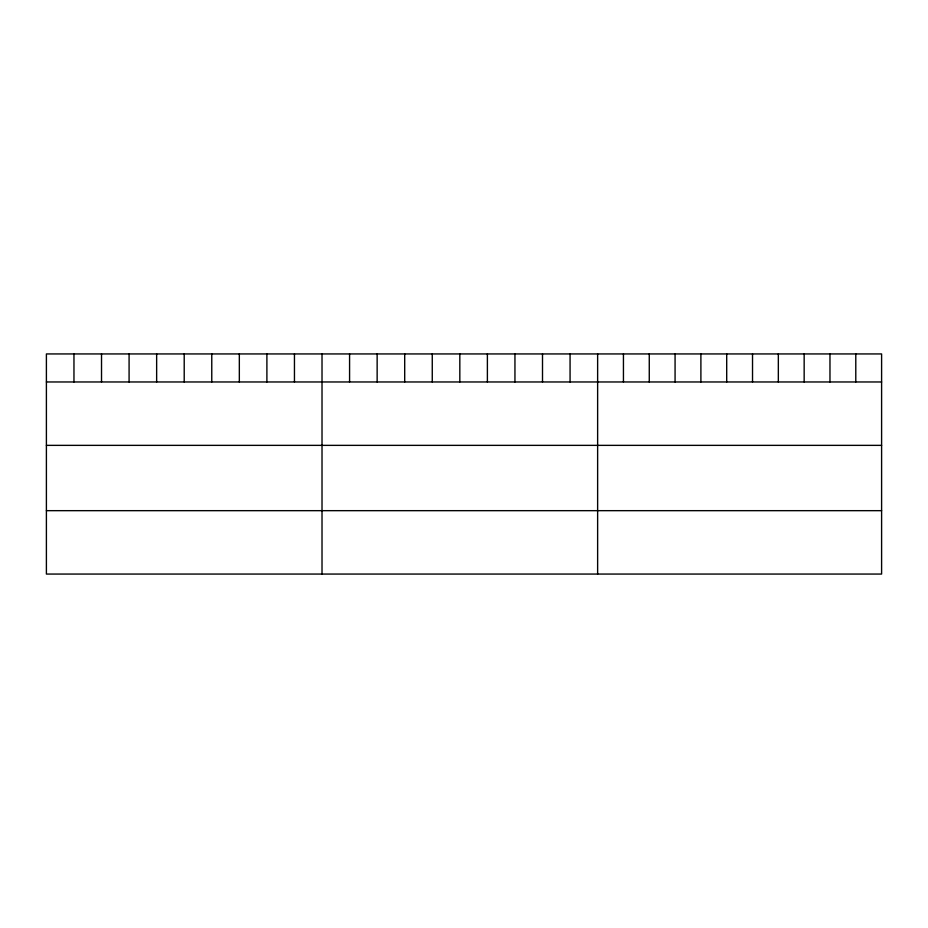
<?xml version="1.0" encoding="UTF-8"?>
<svg xmlns="http://www.w3.org/2000/svg" width="928" height="928" viewBox="0 0 928 928"><rect width="100%" height="100%" fill="white"/><g stroke="black" fill="none" stroke-linecap="round" stroke-linejoin="round"><path stroke-width="1.39" d="M881.6 381.965L881.6 574.061L46.4 574.061L46.4 353.939L881.6 353.939L881.6 381.965L46.4 381.965M46.4 445.359L881.6 445.359M46.4 510.667L881.6 510.667M855.79 353.939L855.79 381.965M829.968 353.939L829.968 381.965M804.158 353.939L804.158 381.965M778.337 353.939L778.337 381.965M752.527 353.939L752.527 381.965M726.705 353.939L726.705 381.965M700.895 353.939L700.895 381.965M675.074 353.939L675.074 381.965M649.264 353.939L649.264 381.965M623.442 353.939L623.442 381.965M597.632 353.939L597.632 574.061M570.07 353.939L570.07 381.965M542.509 353.939L542.509 381.965M514.947 353.939L514.947 381.965M487.386 353.939L487.386 381.965M459.824 353.939L459.824 381.965M432.262 353.939L432.262 381.965M404.701 353.939L404.701 381.965M377.139 353.939L377.139 381.965M349.578 353.939L349.578 381.965M322.016 353.939L322.016 574.061M294.454 353.939L294.454 381.965M266.893 353.939L266.893 381.965M239.331 353.939L239.331 381.965M211.77 353.939L211.77 381.965M184.208 353.939L184.208 381.965M156.646 353.939L156.646 381.965M129.085 353.939L129.085 381.965M101.523 353.939L101.523 381.965M73.962 353.939L73.962 381.965"/></g></svg>
